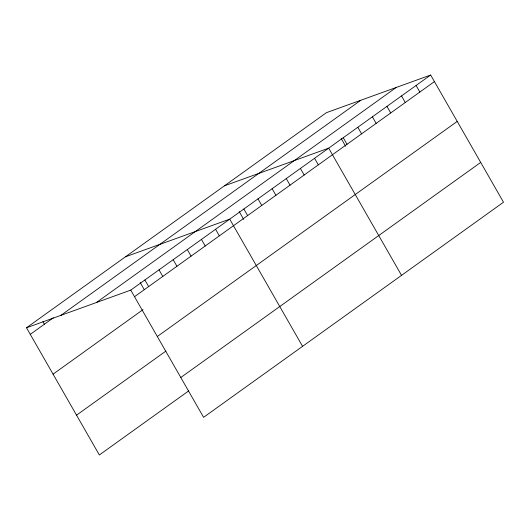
<?xml version="1.0" encoding="UTF-8"?>
<svg xmlns="http://www.w3.org/2000/svg" width="530" height="530" viewBox="0 0 530 530"><rect width="100%" height="100%" fill="white"/><g stroke="black" fill="none" stroke-linecap="round" stroke-linejoin="round"><path stroke-width="0.79" d="M26.5 327.779L326.407 112.678L430.658 75.028L503.5 202.221L203.593 417.322L130.751 290.122L26.5 327.779L99.342 454.972L188.673 390.908M30.263 334.357L53.397 317.761M60.904 315.357L360.811 100.256M96.347 302.55L396.255 87.45M130.751 290.122L430.658 75.028M134.514 296.701L434.421 81.6M53.06 374.16L143.034 309.626M157.311 336.504L457.218 121.403M76.545 415.169L165.877 351.099M180.796 377.512L480.703 162.412M224.435 185.818L328.686 148.161L401.535 275.355M125.471 256.798L229.715 219.142L302.564 346.335M416.09 85.476L419.853 92.048M401.521 95.923L405.284 102.495M386.953 106.371L390.723 112.943M372.391 116.819L376.154 123.391M357.823 127.266L361.586 133.838M343.255 137.714L347.017 144.286M341.161 138.449L345.639 146.267M314.548 158.298L318.311 164.876M300.411 168.441L304.174 175.013M286.273 178.583L290.036 185.156M272.135 188.72L275.898 195.292M257.997 198.863L261.76 205.435M243.86 208.999L247.623 215.577M239.196 211.583L243.674 219.4M215.577 229.285L219.347 235.857M201.44 239.421L205.209 245.999M187.302 249.564L191.065 256.136M173.164 259.707L176.927 266.279M159.026 269.843L162.79 276.415M144.889 279.986L148.652 286.558M140.225 282.563L144.292 289.671M42.897 321.584L44.401 324.214"/></g></svg>
